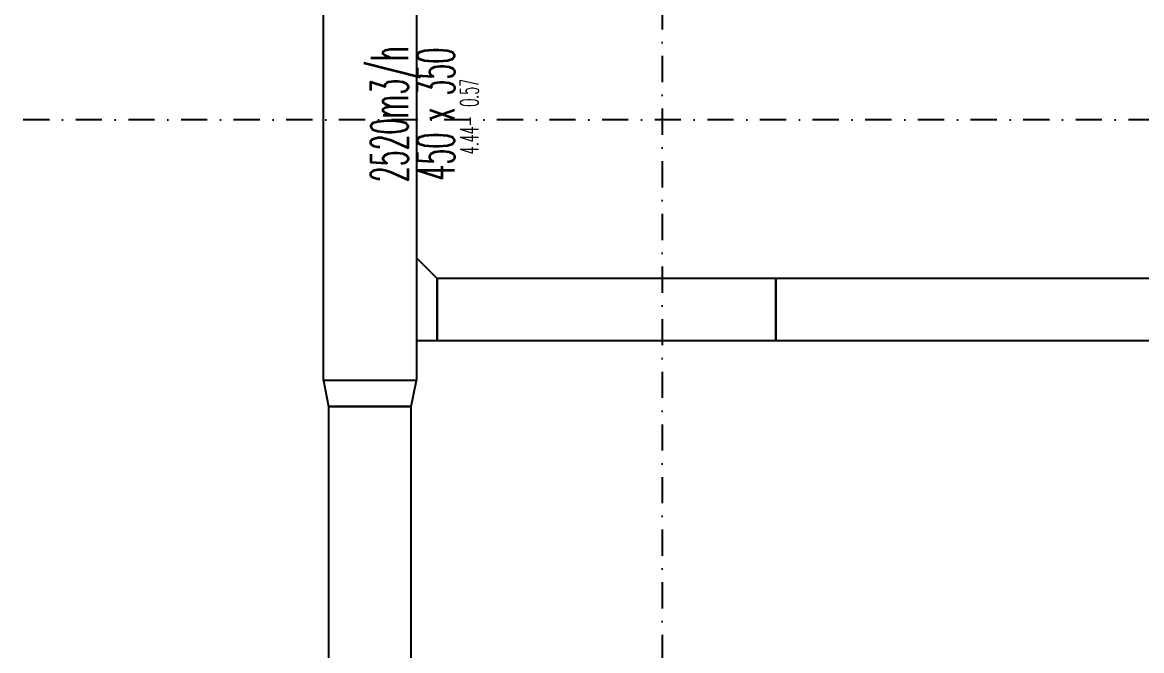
# Model space of a CAD drawing. Header units: inches. Extents: x -772 to 6765, y -813 to 4093.
# Drawn here: x 4790 to 5332, y 593 to 897 of the extents above; entities that cross this region are included whole.
import ezdxf
from ezdxf.enums import TextEntityAlignment as Align

# ---------------------------------------------------------------- set-up
doc = ezdxf.new("R2010")
doc.units = ezdxf.units.IN
doc.header["$MEASUREMENT"] = 0
doc.linetypes.add('DASHDOT', pattern=[25.4, 12.7, -6.35, 0, -6.35])
doc.layers.add('H_STR_Aks', color=250, linetype='DASHDOT')
doc.layers.add('MTY-UFLEME-KANALI', color=20, linetype='Continuous')
doc.layers.add('HIZ-PA', color=253, linetype='Continuous', lineweight=0, transparency=0.5)
doc.layers.add('MTY-UFLEME-KANALI-CAP', color=21, linetype='Continuous', lineweight=0)
doc.styles.add('CAP', font='simplxtw.shx', dxfattribs={"width": 0.65})

# ---------------------------------------------------------------- blocks, each defined once
blk = doc.blocks.new('*U230')
at = {"layer": 'HIZ-PA', "color": 3, "style": 'CAP', "width": 0.5}
blk.add_attdef('HIZ', text='', height=0.5, dxfattribs=at).set_placement((-0.049, -1.954), align=Align.BOTTOM_RIGHT)
blk.add_attdef('PA', text='', height=0.5, dxfattribs=at).set_placement((0.201, -1.954), align=Align.BOTTOM_LEFT)
at = {"layer": 'MTY-UFLEME-KANALI-CAP', "color": 7, "style": 'CAP', "width": 0.5}
for tag, p in [('DEBI', (0.001, -0.204)), ('X', (0.001, -1.454))]:
    blk.add_attdef(tag, text='', height=1, dxfattribs=at).set_placement(p, align=Align.BOTTOM_CENTER)
blk.add_attdef('A', text='', height=1, dxfattribs=at).set_placement((-0.499, -1.454), align=Align.BOTTOM_RIGHT)
blk.add_attdef('B', text='', height=1, dxfattribs=at).set_placement((0.501, -1.454), align=Align.BOTTOM_LEFT)
blk = doc.blocks.new('mekanik')
at = {"layer": 'MTY-UFLEME-KANALI'}
for points in [[(24205.84, 7761.31), (24250.84, 7761.31), (24250.84, 7563.72), (24205.84, 7563.72)], [(24250.84, 7623.18), (24250.84, 7583.18), (24260.84, 7583.18), (24260.84, 7613.18)], [(24260.84, 7583.18), (24425, 7583.18), (24425, 7613.18), (24260.84, 7613.18)], [(25139.01, 7583.18), (25139.01, 7613.18), (24425, 7613.18), (24425, 7583.18)], [(24250.84, 7563.72), (24205.84, 7563.72), (24208.34, 7551.22), (24248.34, 7551.22)], [(24208.34, 7099.27), (24248.34, 7099.27), (24248.34, 7551.22), (24208.34, 7551.22)]]:
    blk.add_lwpolyline(points, close=True, dxfattribs=at)
at = {"layer": 'MTY-UFLEME-KANALI-CAP', "xscale": 18, "yscale": 18, "zscale": 18, "rotation": 90}
blk.add_blockref('*U230', (24248.51, 7692.78), dxfattribs=at).add_auto_attribs({'DEBI': '2520m3/h', 'X': 'x', 'A': '450', 'B': '350', 'PA': '0.57', 'HIZ': '4.44-'})

msp = doc.modelspace()

# ---------------------------------------------------------------- linework, layer by layer
at = {"layer": 'H_STR_Aks'}
for p, q in [((5100, 4043), (5100, -712.77)), ((6664.51, 850), (-659.05, 850))]:
    msp.add_line(p, q, dxfattribs=at)

# ---------------------------------------------------------------- block references
msp.add_blockref('mekanik', (-19270, -6840))

doc.saveas('drawing.dxf')
